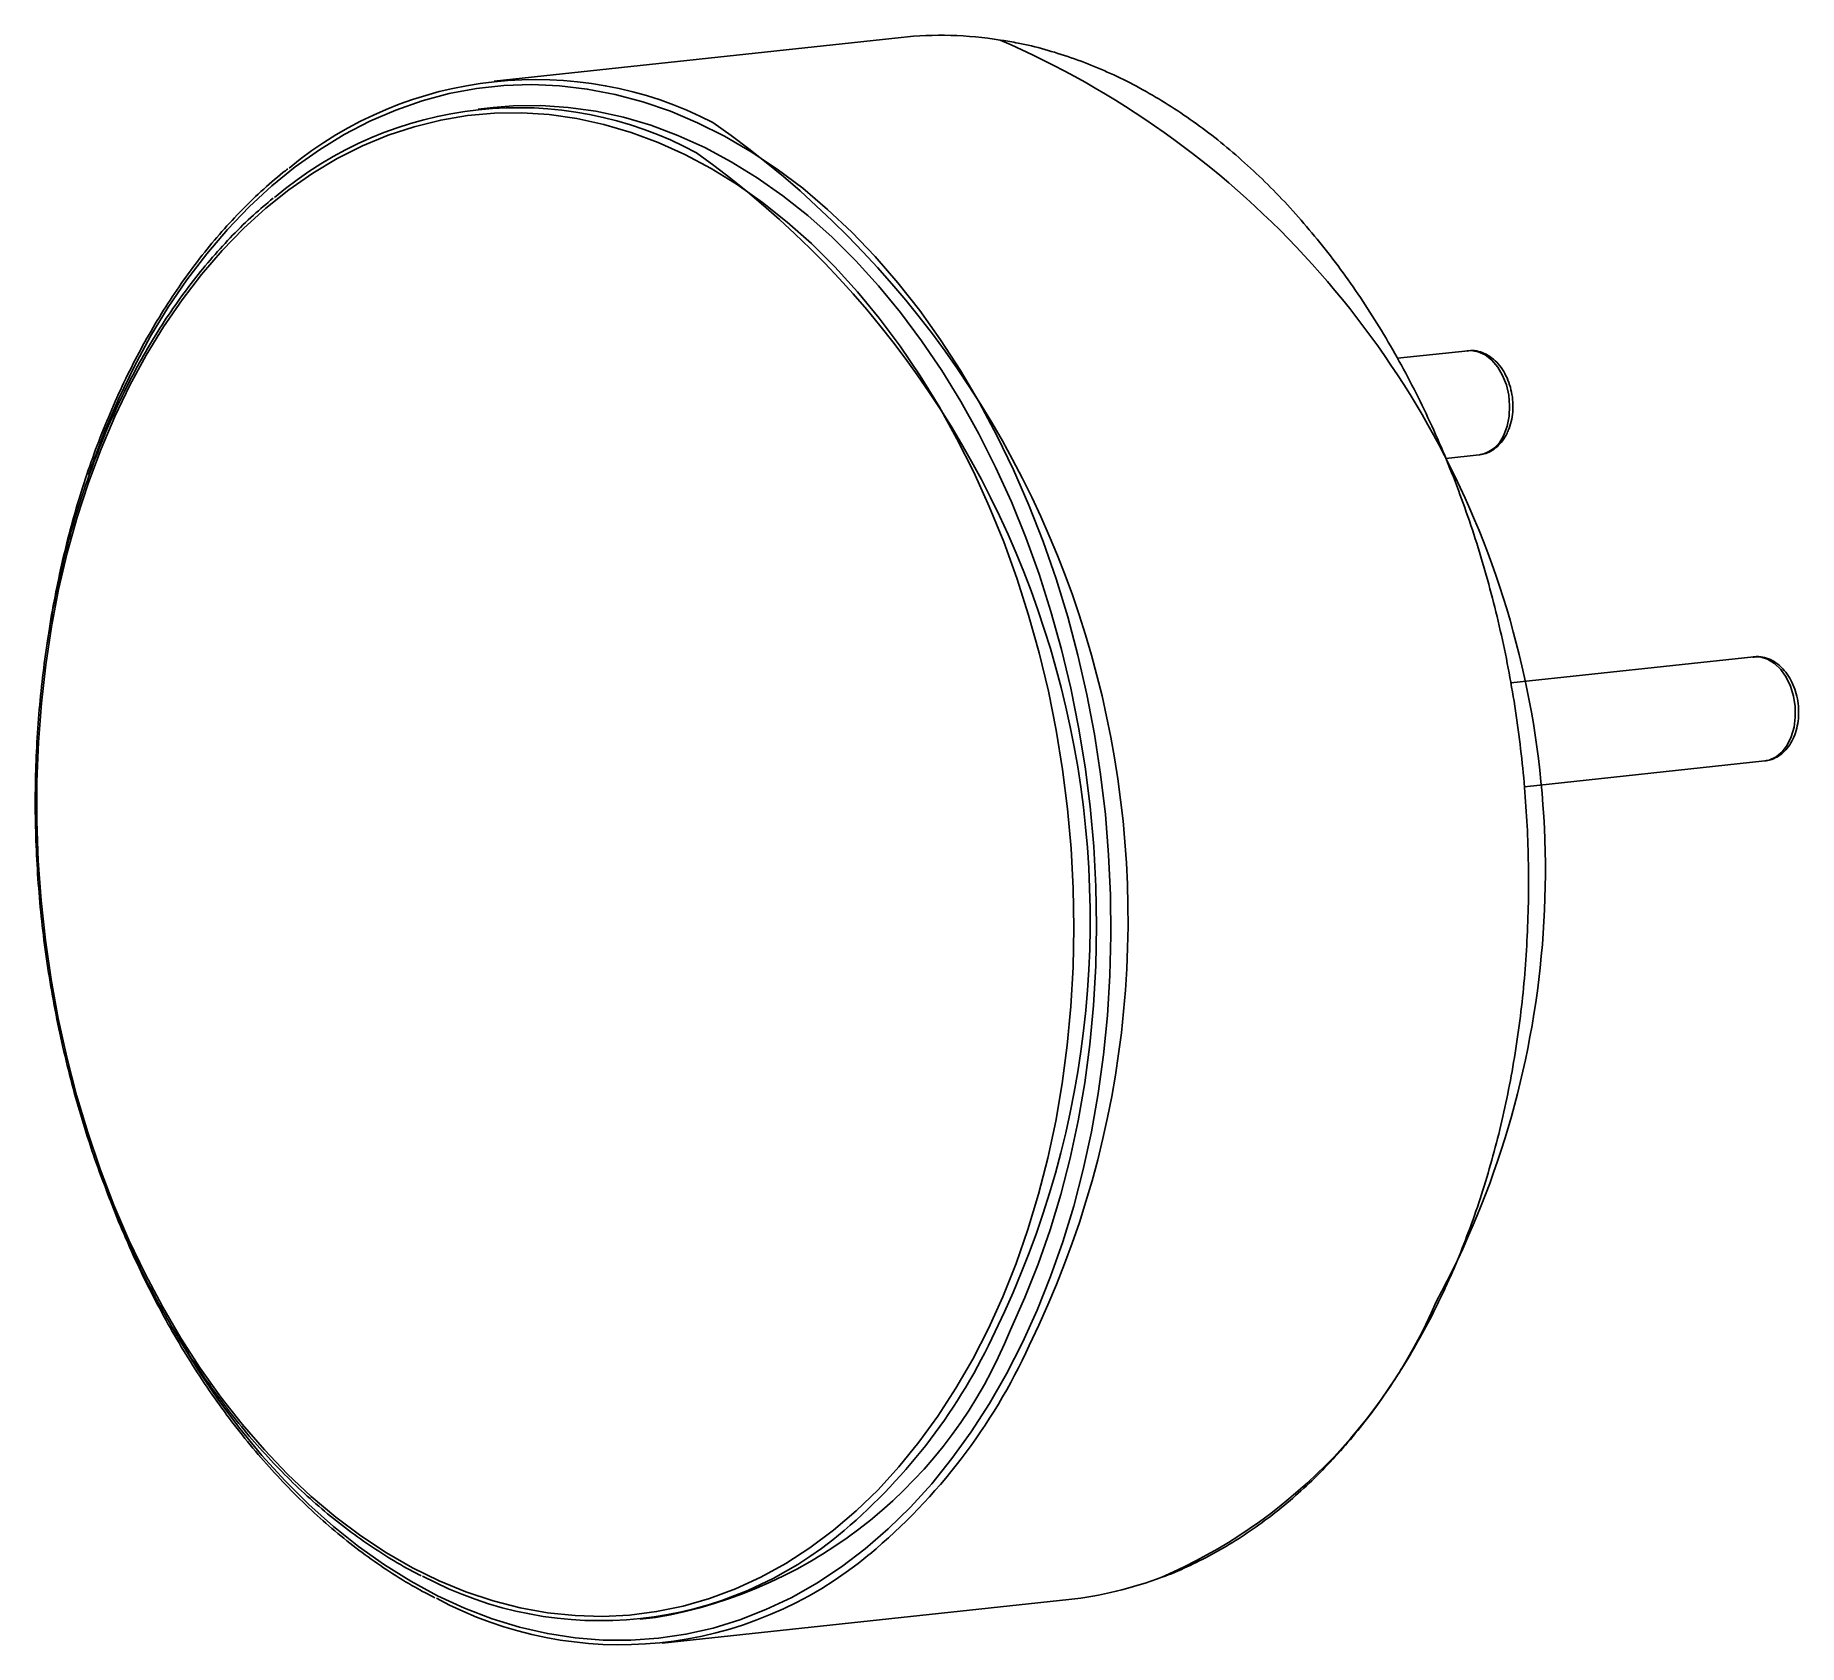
# Model space of a CAD drawing. Header units: millimetres. Extents: x -3.66 to 3.08, y -3.16 to 2.99.
import ezdxf

# ---------------------------------------------------------------- set-up
doc = ezdxf.new("R2010")
doc.units = ezdxf.units.MM

msp = doc.modelspace()

# ---------------------------------------------------------------- linework, layer by layer
at = {"color": 7, "linetype": 'Continuous', "lineweight": 25}
for p, q in [((-0.3494, 2.9797), (-1.9032, 2.8129)), ((-1.9071, 2.7119), (-1.9651, 2.7056)), ((1.8153, 1.783), (1.5457, 1.7541)), ((1.7302, 1.3716), (1.858, 1.3853)), ((1.858, 1.3853), (1.8608, 1.3856)), ((2.9064, 0.6141), (1.9784, 0.5144)), ((2.9064, 0.6141), (2.9036, 0.6137)), ((2.0304, 0.1177), (2.9491, 0.2163)), ((2.9491, 0.2163), (2.9533, 0.2169)), ((-1.2625, -3.1528), (0.2913, -2.986)), ((-1.3458, -3.0612), (-1.2877, -3.055))]:
    msp.add_line(p, q, dxfattribs=at)
at = {"color": 7, "linetype": 'Continuous', "lineweight": 25, "flags": 128}
for points in [[(0.1139, -2.005), (0.17, -1.8812), (0.2215, -1.7528), (0.268, -1.6201), (0.3095, -1.4835), (0.3458, -1.3434), (0.377, -1.2001), (0.4028, -1.054), (0.4232, -0.9056), (0.4381, -0.7552), (0.4476, -0.6032), (0.4515, -0.4501), (0.45, -0.2962), (0.4429, -0.1419), (0.4303, 0.0122), (0.4122, 0.1659), (0.3887, 0.3186), (0.3599, 0.4701), (0.3258, 0.6198), (0.2865, 0.7673), (0.2422, 0.9124), (0.1928, 1.0545), (0.1387, 1.1933), (0.0798, 1.3284), (0.0165, 1.4595), (-0.0512, 1.5862), (-0.1231, 1.7081), (-0.1989, 1.825), (-0.2786, 1.9365), (-0.3617, 2.0423), (-0.4482, 2.1422), (-0.5378, 2.2358), (-0.6303, 2.3229), (-0.7254, 2.4033), (-0.8228, 2.4768), (-0.9223, 2.5431), (-1.0236, 2.6021), (-1.1265, 2.6536), (-1.2306, 2.6975), (-1.3358, 2.7337), (-1.4416, 2.762), (-1.5479, 2.7824), (-1.6542, 2.7949), (-1.7605, 2.7994), (-1.8663, 2.7958), (-1.9713, 2.7843), (-2.0754, 2.7648), (-2.1782, 2.7374), (-2.2794, 2.7021), (-2.3788, 2.6591), (-2.476, 2.6084), (-2.5709, 2.5503), (-2.6632, 2.4848), (-2.7526, 2.4122), (-2.8389, 2.3326), (-2.9218, 2.2462), (-3.0012, 2.1534), (-3.0768, 2.0542), (-3.1484, 1.9491), (-3.2158, 1.8382), (-3.2788, 1.722), (-3.3373, 1.6006), (-3.3912, 1.4744), (-3.4402, 1.3438), (-3.4521, 1.3091)], [(0.0679, -1.9558), (0.1235, -1.8332), (0.1742, -1.706), (0.2201, -1.5746), (0.2608, -1.4392), (0.2964, -1.3003), (0.3267, -1.1583), (0.3517, -1.0135), (0.3712, -0.8663), (0.3852, -0.7172), (0.3937, -0.5666), (0.3966, -0.4149), (0.394, -0.2626), (0.3859, -0.1099), (0.3722, 0.0425), (0.353, 0.1944), (0.3284, 0.3452), (0.2984, 0.4946), (0.2631, 0.6422), (0.2227, 0.7875), (0.1772, 0.9301), (0.1267, 1.0696), (0.0714, 1.2057), (0.0115, 1.3379), (-0.0529, 1.466), (-0.1216, 1.5894), (-0.1945, 1.708), (-0.2712, 1.8213), (-0.3516, 1.9291), (-0.4355, 2.031), (-0.5227, 2.1268), (-0.6128, 2.2161), (-0.7057, 2.2988), (-0.8011, 2.3747), (-0.8987, 2.4434), (-0.9982, 2.5048), (-1.0994, 2.5588), (-1.202, 2.6052), (-1.3057, 2.6438), (-1.4102, 2.6746), (-1.5153, 2.6975), (-1.6205, 2.7123), (-1.7257, 2.7191), (-1.8306, 2.7179), (-1.9071, 2.7119)], [(-0.0162, -1.9513), (0.039, -1.8296), (0.0894, -1.7033), (0.1349, -1.5727), (0.1754, -1.4383), (0.2107, -1.3003), (0.2408, -1.1593), (0.2656, -1.0155), (0.285, -0.8693), (0.2989, -0.7213), (0.3074, -0.5717), (0.3103, -0.4211), (0.3077, -0.2697), (0.2996, -0.1182), (0.286, 0.0333), (0.2669, 0.1841), (0.2425, 0.3339), (0.2127, 0.4823), (0.1777, 0.6288), (0.1375, 0.7731), (0.0923, 0.9147), (0.0422, 1.0533), (-0.0127, 1.1884), (-0.0722, 1.3197), (-0.1362, 1.4469), (-0.2044, 1.5695), (-0.2767, 1.6872), (-0.353, 1.7998), (-0.4328, 1.9068), (-0.5162, 2.008), (-0.6027, 2.1031), (-0.6922, 2.1919), (-0.7845, 2.274), (-0.8792, 2.3493), (-0.9761, 2.4176), (-1.075, 2.4786), (-1.1755, 2.5322), (-1.2774, 2.5782), (-1.3803, 2.6166), (-1.4841, 2.6472), (-1.5884, 2.6699), (-1.693, 2.6846), (-1.7974, 2.6914), (-1.9016, 2.6902), (-2.005, 2.6809), (-2.1076, 2.6637), (-2.2089, 2.6386), (-2.3087, 2.6056), (-2.4067, 2.5649), (-2.5027, 2.5165), (-2.5964, 2.4606), (-2.6875, 2.3974), (-2.7757, 2.3269), (-2.8609, 2.2495), (-2.9427, 2.1653), (-3.021, 2.0746), (-3.0955, 1.9775), (-3.1661, 1.8745), (-3.2325, 1.7658), (-3.2945, 1.6516), (-3.352, 1.5323), (-3.4048, 1.4083), (-3.4528, 1.2798), (-3.4958, 1.1473), (-3.5337, 1.011), (-3.5665, 0.8715), (-3.5939, 0.729), (-3.616, 0.584), (-3.6326, 0.4368), (-3.6438, 0.288), (-3.6495, 0.1378), (-3.6497, -0.0132), (-3.6443, -0.1647), (-3.6335, -0.3163), (-3.6172, -0.4675), (-3.5954, -0.6178), (-3.5683, -0.767), (-3.5359, -0.9145), (-3.4983, -1.0599), (-3.4556, -1.2029), (-3.4079, -1.3431), (-3.3553, -1.48), (-3.2981, -1.6133), (-3.2364, -1.7425), (-3.1702, -1.8675), (-3.0999, -1.9877), (-3.0256, -2.1029), (-2.9476, -2.2127), (-2.8659, -2.3168), (-2.781, -2.415), (-2.6929, -2.507), (-2.602, -2.5925), (-2.5085, -2.6712), (-2.4126, -2.743), (-2.3147, -2.8077), (-2.215, -2.865), (-2.1138, -2.9149), (-2.0113, -2.9571), (-1.9079, -2.9916), (-1.8038, -3.0182), (-1.6993, -3.0369), (-1.5948, -3.0477), (-1.4904, -3.0505), (-1.3866, -3.0453), (-1.2836, -3.032), (-1.1816, -3.0109), (-1.081, -2.9818), (-0.9821, -2.9449), (-0.885, -2.9003), (-0.7902, -2.8482), (-0.6978, -2.7886), (-0.6081, -2.7217), (-0.5213, -2.6477), (-0.4378, -2.5669), (-0.3577, -2.4794), (-0.2813, -2.3855), (-0.2087, -2.2854), (-0.1402, -2.1795), (-0.076, -2.068), (-0.0162, -1.9513)], [(1.9515, 1.4611), (1.9644, 1.4952), (1.972, 1.533), (1.9741, 1.5728), (1.9706, 1.6131), (1.9616, 1.6522), (1.9475, 1.6886), (1.9288, 1.7206), (1.9064, 1.7471), (1.8811, 1.7669), (1.854, 1.7792), (1.8262, 1.7836), (1.8153, 1.783)], [(2.9533, 0.2169), (2.9656, 0.2196), (2.9915, 0.2315), (3.0147, 0.2508), (3.0343, 0.2769), (3.0497, 0.3087), (3.06, 0.3448), (3.0649, 0.3837), (3.0642, 0.424), (3.0579, 0.4639), (3.0462, 0.5019), (3.0298, 0.5362), (3.0091, 0.5657), (2.9851, 0.5889), (2.9588, 0.6051), (2.9312, 0.6134), (2.9064, 0.6141)], [(-3.1366, -1.9417), (-3.1081, -1.9909), (-3.0343, -2.1103), (-2.9565, -2.2245), (-2.8751, -2.3332), (-2.7902, -2.4361), (-2.7021, -2.5329), (-2.6111, -2.6233), (-2.5173, -2.707), (-2.421, -2.784), (-2.3225, -2.8539), (-2.2221, -2.9166), (-2.1199, -2.9719), (-2.0164, -3.0196), (-1.9117, -3.0596), (-1.8062, -3.0919), (-1.7001, -3.1163), (-1.5937, -3.1328), (-1.4874, -3.1412), (-1.3813, -3.1417), (-1.2759, -3.1341), (-1.1713, -3.1186), (-1.0678, -3.0951), (-0.9658, -3.0638), (-0.8655, -3.0246), (-0.7671, -2.9778), (-0.671, -2.9234), (-0.5774, -2.8616), (-0.4865, -2.7925), (-0.3987, -2.7163), (-0.314, -2.6333), (-0.2328, -2.5437), (-0.1553, -2.4477), (-0.0817, -2.3455), (-0.0122, -2.2375), (0.0531, -2.1238), (0.1139, -2.005)]]:
    msp.add_lwpolyline(points, dxfattribs=at)
at = {"color": 7, "linetype": 'Continuous', "lineweight": 25}
for centre, radius, start, end in [((-0.1988, 1.5621), 1.4256, 80.80601, 96.06471), ((-1.3474, -0.2029), 3.458, 331.57579, 66.54358), ((-1.7452, 1.3408), 1.4781, 62.74834, 129.57759), ((-1.8118, 1.278), 1.4332, 61.63584, 130.49805), ((-3.1941, -0.3866), 3.7107, 333.95754, 55.04976), ((-3.2307, -0.3881), 3.6026, 334.09474, 54.34657), ((1.8374, 1.506), 0.1226, 280.98203, 338.523), ((-0.1555, -1.0544), 2.0126, 293.48647, 336.74928), ((-1.5903, -1.2962), 1.7846, 279.76213, 338.30996), ((-2.0067, -1.031), 2.2211, 310.40182, 335.21768), ((-1.9193, -1.0723), 2.265, 309.79453, 335.38549), ((-1.4991, -1.6339), 1.4329, 241.77707, 310.56897), ((-1.4213, -1.6773), 1.4814, 241.67084, 309.97097), ((0.1378, -1.5706), 1.4237, 276.18713, 290.93814)]:
    msp.add_arc(centre, radius, start, end, dxfattribs=at)
for points, knots in [([(1.7068, -1.8416), (1.7165, -1.8211), (1.7446, -1.7616), (1.7879, -1.66), (1.8351, -1.5356), (1.8777, -1.4075), (1.9158, -1.2759), (1.9491, -1.1414), (1.9777, -1.0041), (2.0014, -0.8644), (2.0202, -0.7226), (2.0341, -0.5791), (2.043, -0.4342), (2.0469, -0.2883), (2.0458, -0.1417), (2.0397, 0.0053), (2.0286, 0.1522), (2.0126, 0.2987), (1.9917, 0.4445), (1.9659, 0.5893), (1.9353, 0.7326), (1.8999, 0.8741), (1.8599, 1.0136), (1.8154, 1.1505), (1.7664, 1.2848), (1.7131, 1.4159), (1.6555, 1.5436), (1.5939, 1.6676), (1.5284, 1.7876), (1.4591, 1.9033), (1.3861, 2.0144), (1.3098, 2.1206), (1.2301, 2.2217), (1.1474, 2.3175), (1.0619, 2.4076), (0.9736, 2.4919), (0.8829, 2.5702), (0.79, 2.6422), (0.6951, 2.7079), (0.5984, 2.7669), (0.5002, 2.8193), (0.4006, 2.8647), (0.3001, 2.9033), (0.1988, 2.9346), (0.1102, 2.9566), (0.0553, 2.9651), (0.0346, 2.9684)], [0, 0, 0, 0, 0.012242, 0.035435, 0.058631, 0.081826, 0.105021, 0.128216, 0.151409, 0.174601, 0.197793, 0.220983, 0.244172, 0.26736, 0.290547, 0.313734, 0.336921, 0.360108, 0.383295, 0.406482, 0.42967, 0.452859, 0.476049, 0.49924, 0.522432, 0.545627, 0.568822, 0.59202, 0.615219, 0.63842, 0.661622, 0.684825, 0.708028, 0.731231, 0.754431, 0.777629, 0.800821, 0.824007, 0.847184, 0.87035, 0.893502, 0.916639, 0.939758, 0.962859, 0.985939, 1, 1, 1, 1]), ([(-2.6917, 2.4775), (-2.6978, 2.4729), (-2.7329, 2.4463), (-2.7942, 2.3914), (-2.8754, 2.3128), (-2.9532, 2.2277), (-3.0278, 2.1369), (-3.0989, 2.0405), (-3.1663, 1.9387), (-3.2299, 1.8319), (-3.2895, 1.7203), (-3.3449, 1.604), (-3.3961, 1.4836), (-3.443, 1.3591), (-3.4853, 1.2309), (-3.523, 1.0994), (-3.5562, 0.9648), (-3.5842, 0.8274), (-3.6025, 0.7242), (-3.6099, 0.6663), (-3.6113, 0.6557)], [0, 0, 0, 0, 0.012793, 0.073559, 0.134347, 0.195155, 0.25598, 0.316819, 0.377669, 0.438528, 0.499393, 0.560263, 0.621136, 0.68201, 0.742884, 0.803758, 0.86463, 0.925502, 0.986372, 1, 1, 1, 1]), ([(-2.7476, 2.3655), (-2.7727, 2.3444), (-2.8255, 2.3), (-2.9026, 2.2246), (-2.9793, 2.1412), (-3.0526, 2.0519), (-3.1225, 1.9571), (-3.1886, 1.8569), (-3.251, 1.7517), (-3.3093, 1.6416), (-3.3635, 1.527), (-3.4135, 1.4081), (-3.459, 1.2853), (-3.5001, 1.1588), (-3.5365, 1.0291), (-3.5683, 0.8963), (-3.5952, 0.7608), (-3.6174, 0.623), (-3.6346, 0.4832), (-3.6469, 0.3418), (-3.6542, 0.199), (-3.6566, 0.0553), (-3.654, -0.0889), (-3.6463, -0.2334), (-3.6338, -0.3777), (-3.6163, -0.5215), (-3.5939, -0.6645), (-3.5666, -0.8063), (-3.5346, -0.9465), (-3.498, -1.0848), (-3.4567, -1.2208), (-3.4109, -1.3542), (-3.3608, -1.4847), (-3.3064, -1.612), (-3.2478, -1.7357), (-3.1853, -1.8555), (-3.119, -1.9711), (-3.049, -2.0822), (-2.9755, -2.1886), (-2.8987, -2.29), (-2.8188, -2.3862), (-2.736, -2.4768), (-2.6505, -2.5616), (-2.5624, -2.6406), (-2.4721, -2.7133), (-2.3798, -2.7799), (-2.2855, -2.8392), (-2.2195, -2.8776), (-2.1847, -2.8941), (-2.1822, -2.8953)], [0, 0, 0, 0, 0.01964, 0.0413611, 0.0630897, 0.0848248, 0.1065652, 0.1283098, 0.1500577, 0.1718079, 0.1935598, 0.2153127, 0.2370661, 0.2588196, 0.2805728, 0.3023257, 0.324078, 0.3458298, 0.367581, 0.3893317, 0.4110819, 0.4328317, 0.4545812, 0.4763304, 0.4980796, 0.5198288, 0.5415781, 0.5633277, 0.5850776, 0.606828, 0.628579, 0.6503306, 0.672083, 0.6938362, 0.7155902, 0.7373451, 0.7591009, 0.7808573, 0.8026143, 0.8243715, 0.8461286, 0.867885, 0.8896402, 0.9113933, 0.9331435, 0.9548897, 0.9766309, 0.9983658, 1, 1, 1, 1]), ([(1.9646, 1.4684), (1.9672, 1.4743), (1.9746, 1.4909), (1.9828, 1.521), (1.9873, 1.5583), (1.9864, 1.5966), (1.9801, 1.6346), (1.9686, 1.6709), (1.9522, 1.7042), (1.9312, 1.7334), (1.9061, 1.757), (1.8778, 1.7741), (1.8478, 1.7829), (1.8247, 1.7851), (1.8126, 1.7822), (1.8102, 1.7817)], [0, 0, 0, 0, 0.047243, 0.131748, 0.216448, 0.301251, 0.386203, 0.471464, 0.557206, 0.64355, 0.730168, 0.815953, 0.899448, 0.979921, 1, 1, 1, 1]), ([(1.8613, 1.3866), (1.8662, 1.3871), (1.8806, 1.3886), (1.903, 1.3987), (1.9271, 1.4158), (1.9484, 1.4389), (1.9591, 1.4583), (1.9646, 1.4684)], [0, 0, 0, 0, 0.111065, 0.327317, 0.543981, 0.765364, 1, 1, 1, 1]), ([(2.9542, 0.2177), (2.9613, 0.2189), (2.9778, 0.2217), (3.0016, 0.2342), (3.0249, 0.2531), (3.0446, 0.2778), (3.0604, 0.3074), (3.0715, 0.3413), (3.0776, 0.378), (3.0783, 0.4161), (3.0736, 0.4543), (3.0637, 0.4912), (3.0487, 0.5256), (3.029, 0.5562), (3.0051, 0.5816), (2.9776, 0.6008), (2.948, 0.6121), (2.9225, 0.6161), (2.9079, 0.6136), (2.9031, 0.6127)], [0, 0, 0, 0, 0.043092, 0.100447, 0.158306, 0.217639, 0.27865, 0.340869, 0.403648, 0.466531, 0.529497, 0.592662, 0.656138, 0.720049, 0.784305, 0.848233, 0.910774, 0.97113, 1, 1, 1, 1]), ([(-3.3893, -1.4082), (-3.383, -1.4255), (-3.3606, -1.4877), (-3.3175, -1.5915), (-3.2602, -1.7193), (-3.1986, -1.8431), (-3.1331, -1.9629), (-3.0639, -2.0784), (-2.9911, -2.1893), (-2.9149, -2.2954), (-2.8354, -2.3963), (-2.753, -2.4918), (-2.6677, -2.5818), (-2.5797, -2.6659), (-2.4893, -2.744), (-2.3968, -2.8159), (-2.3022, -2.8812), (-2.2132, -2.9364), (-2.1551, -2.9666), (-2.1296, -2.9798)], [0, 0, 0, 0, 0.023986, 0.085849, 0.147714, 0.209582, 0.271452, 0.333323, 0.395197, 0.457072, 0.518947, 0.580821, 0.642693, 0.70456, 0.766421, 0.828273, 0.890114, 0.95194, 1, 1, 1, 1]), ([(0.6518, -2.8988), (0.654, -2.898), (0.6885, -2.8861), (0.7539, -2.8565), (0.8476, -2.8095), (0.939, -2.755), (1.0282, -2.694), (1.1147, -2.6265), (1.1986, -2.5526), (1.2794, -2.4726), (1.3571, -2.3865), (1.4314, -2.2947), (1.5022, -2.1974), (1.5693, -2.0947), (1.6325, -1.987), (1.6775, -1.9016), (1.7015, -1.8524), (1.7068, -1.8416)], [0, 0, 0, 0, 0.004997, 0.07962, 0.15429, 0.229018, 0.303805, 0.378654, 0.453561, 0.528522, 0.603531, 0.678581, 0.753665, 0.828777, 0.903908, 0.979056, 1, 1, 1, 1])]:
    msp.add_open_spline(points, degree=3, knots=knots, dxfattribs=at)

doc.saveas('drawing.dxf')
